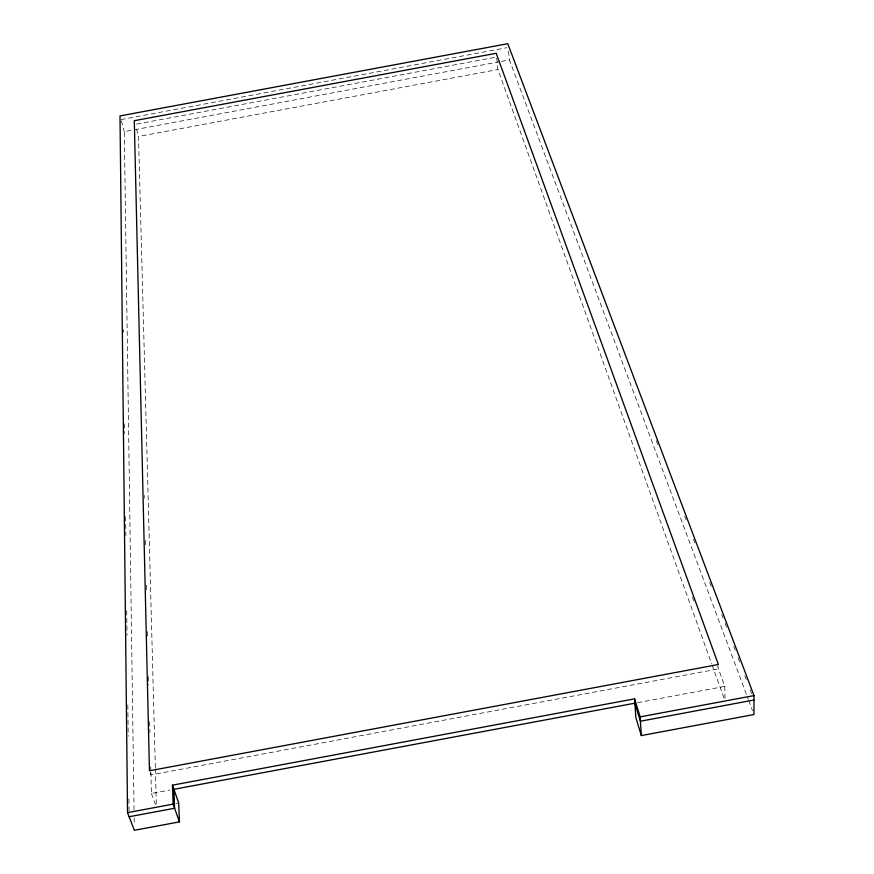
<?xml version="1.0" encoding="UTF-8"?>
<svg xmlns="http://www.w3.org/2000/svg" width="874" height="874" viewBox="0 0 874 874"><rect width="100%" height="100%" fill="white"/><g stroke="black" fill="none" stroke-linecap="round" stroke-linejoin="round"><path stroke-width="0.66" stroke-dasharray="4.37 3.28" d="M150.885 772.179L151.399 793.505L169.927 790.041M637.572 702.685L724.786 686.396L717.521 666.338M176.078 803.435L178.7 802.944M121.005 119.574L506.822 47.709M136.606 124.108L496.618 57.05L497.94 69.538L711.611 663.672M134.061 809.827L124.294 131.646L500.026 61.661M501.37 61.409L509.422 59.913L748.21 699.2M155.343 767.58L138.507 136.486L497.94 69.538M656.319 440.78L657.761 444.615M684.703 516.119L686.145 519.954M693.366 539.105L694.808 542.94M709.721 582.532L711.163 586.356M721.749 614.455L723.191 618.289M725.114 623.391L726.556 627.226M733.778 646.378L735.22 650.212M738.104 657.871L739.546 661.705M744.834 675.755L746.276 679.579M750.132 689.794L751.574 693.628M748.679 700.478L752.503 710.704M151.399 793.505L155.485 804.637M692.405 597.073L693.803 600.919M150.208 772.835L150.951 774.899L718.45 668.905L718.406 666.709M712.07 664.961L724.535 699.604M121.333 120.776L124.294 131.646M136.562 129.21L138.507 136.486M508.537 51.195L509.422 59.913M155.375 768.945L156.359 805.752M144.21 495.318L144.276 498.049M145.303 540.329L145.434 545.78M146.384 585.329L146.515 590.791M147.498 631.705L147.662 638.523M148.591 676.705L148.788 684.888M149.673 721.716L149.935 732.631M150.754 766.716L150.852 770.813M724.786 686.396L724.972 699.571M134.181 818.02L134.235 822.117M123.453 329.684L123.485 332.404M124.545 423.814L124.665 433.373M125.627 516.589L125.856 535.696M126.73 610.729L127.014 635.289M127.823 704.87L128.194 736.247M128.926 799.011L129.068 811.291"/><path stroke-width="1.31" d="M753.989 695.606L753.934 714.539L641.33 735.58L635.835 717.543L634.59 698.839L172.44 785.169L173.128 804.124L179.443 821.877L134.356 830.3L127.538 812.634L120.011 115.925L507.772 43.7L753.989 695.606L640.139 716.877L641.33 735.58M127.538 812.634L173.128 804.124M129.133 816.742L174.592 808.253L173.904 789.309L634.885 703.188L640.413 721.225L753.978 700.008M172.44 785.169L178.7 802.944L179.443 821.877M634.59 698.839L640.139 716.877M718.373 664.513L149.454 770.77L134.29 120.699L496.214 53.281L718.373 664.513"/></g></svg>
